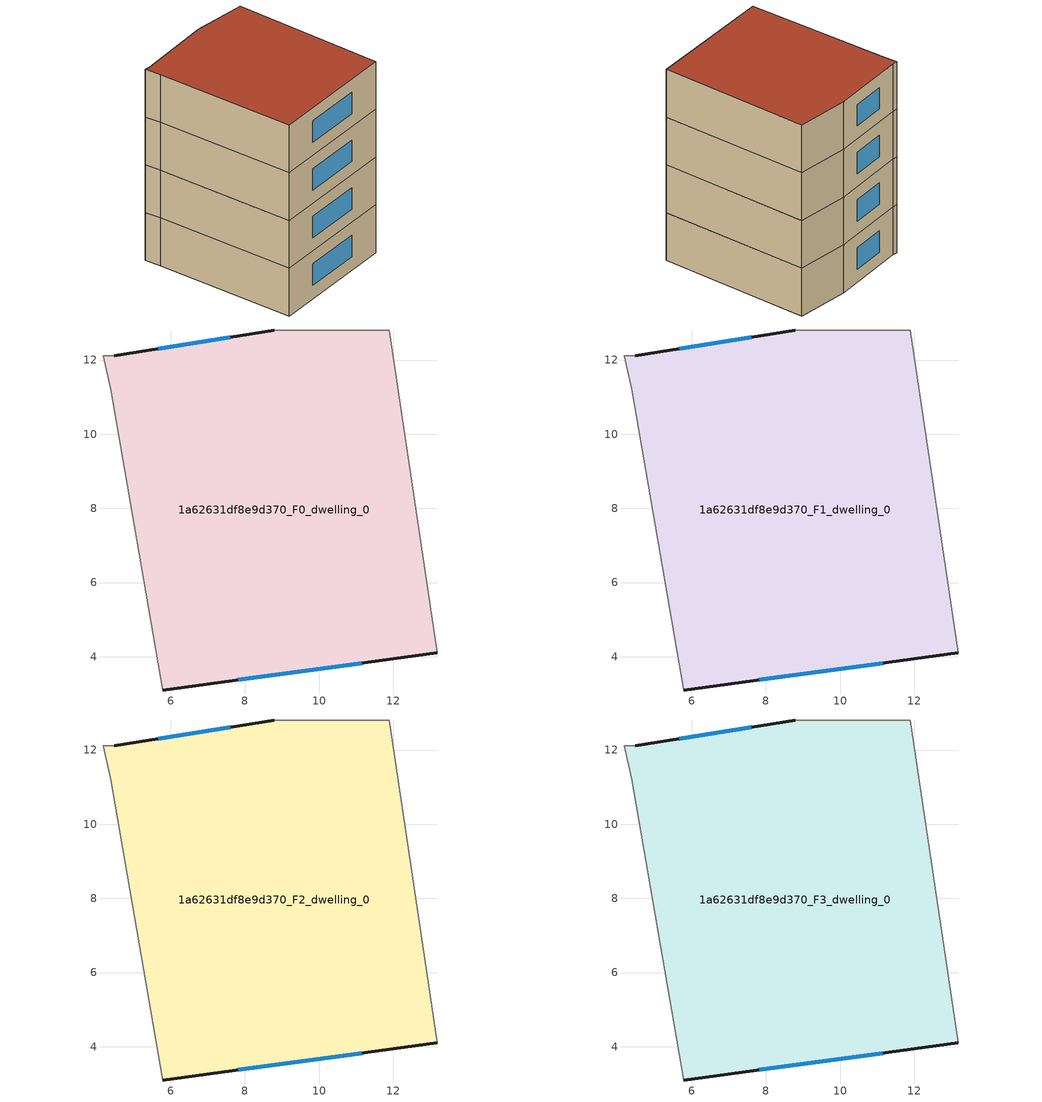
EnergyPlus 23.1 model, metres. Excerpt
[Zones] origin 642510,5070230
1a62631df8e9d370_F0_dwelling_0
 floor ground (EU_floor_Construction): 11.89,12.81 13.19,4.1 5.78,3.1 4.38,11.21 4.18,12.11 4.48,12.11 8.79,12.81 z0
 wall outside (EU_wall_Construction): 8.79,12.81 4.48,12.11 / 5.78,3.1 13.19,4.1 z0:3
 wall adiabatic (EU_wall_Construction): 13.19,4.1 11.89,12.81 8.79,12.81 / 4.48,12.11 4.18,12.11 4.38,11.21 5.78,3.1 z0:3
 window (EU_Window_Construction): 7.6,12.62 5.67,12.3 / 7.82,3.38 11.15,3.83 z0.83:2.17
1a62631df8e9d370_F1_dwelling_0
 floor to 1a62631df8e9d370_F0_dwelling_0 (EU_floor_Construction): 11.89,12.81 13.19,4.1 5.78,3.1 4.38,11.21 4.18,12.11 4.48,12.11 8.79,12.81 z3
 wall outside (EU_wall_Construction): 8.79,12.81 4.48,12.11 / 5.78,3.1 13.19,4.1 z3:6
 wall adiabatic (EU_wall_Construction): 13.19,4.1 11.89,12.81 8.79,12.81 / 4.48,12.11 4.18,12.11 4.38,11.21 5.78,3.1 z3:6
 window (EU_Window_Construction): 7.6,12.62 5.67,12.3 / 7.82,3.38 11.15,3.83 z3.83:5.17
1a62631df8e9d370_F2_dwelling_0
 floor to 1a62631df8e9d370_F1_dwelling_0 (EU_floor_Construction): 11.89,12.81 13.19,4.1 5.78,3.1 4.38,11.21 4.18,12.11 4.48,12.11 8.79,12.81 z6
 wall outside (EU_wall_Construction): 8.79,12.81 4.48,12.11 / 5.78,3.1 13.19,4.1 z6:9
 wall adiabatic (EU_wall_Construction): 13.19,4.1 11.89,12.81 8.79,12.81 / 4.48,12.11 4.18,12.11 4.38,11.21 5.78,3.1 z6:9
 window (EU_Window_Construction): 7.6,12.62 5.67,12.3 / 7.82,3.38 11.15,3.83 z6.83:8.17
1a62631df8e9d370_F3_dwelling_0
 floor to 1a62631df8e9d370_F2_dwelling_0 (EU_floor_Construction): 11.89,12.81 13.19,4.1 5.78,3.1 4.38,11.21 4.18,12.11 4.48,12.11 8.79,12.81 z9
 wall outside (EU_wall_Construction): 8.79,12.81 4.48,12.11 / 5.78,3.1 13.19,4.1 z9:12
 wall adiabatic (EU_wall_Construction): 13.19,4.1 11.89,12.81 8.79,12.81 / 4.48,12.11 4.18,12.11 4.38,11.21 5.78,3.1 z9:12
 window (EU_Window_Construction): 7.6,12.62 5.67,12.3 / 7.82,3.38 11.15,3.83 z9.83:11.17
 roof outside (EU_roof_Construction): 13.19,4.1 11.89,12.81 8.79,12.81 4.48,12.11 4.18,12.11 4.38,11.21 5.78,3.1 z12
[Building]
EU S2 Campaign: North Axis=0; Terrain=City; Solar Distribution=FullExterior
[Site:Location]
Lyon-Bron: Latitude=45.75; Longitude=5; Time Zone=1; Elevation=198
[SizingPeriod:WeatherFileDays]
AnnualSizingPeriod: Begin Month=1; Begin Day of Month=1; End Month=12; End Day of Month=31; Day of Week for Start Day=Monday; Use Weather File Daylight Saving Period=No; Use Weather File Rain and Snow Indicators=No
[MATERIAL]
EU_InternalMass_Material: Roughness=MediumRough; Thickness=0.1; Conductivity=1; Density=1800; Specific Heat=900; Thermal Absorptance=0.9; Solar Absorptance=0.7; Visible Absorptance=0.7
[MATERIAL:NOMASS] Roughness=MediumRough; Thermal Absorptance=0.9; Solar Absorptance=0.7; Visible Absorptance=0.7
Name | Thermal Resistance
EU_wall_NoMass | 0.87146
EU_roof_NoMass | 0.842276
EU_floor_NoMass | 0.496999
[WINDOWMATERIAL:SIMPLEGLAZINGSYSTEM]
EU_Window_SimpleGlazing: UFactor=2.2525; Solar Heat Gain Coefficient=0.76; Visible Transmittance=0.76
[CONSTRUCTION]
EU_wall_Construction: EU_wall_NoMass
EU_roof_Construction: EU_roof_NoMass
EU_floor_Construction: EU_floor_NoMass
EU_InternalMass_Construction: EU_InternalMass_Material
EU_Window_Construction: EU_Window_SimpleGlazing
[ZONE] Type=1; Multiplier=1; Ceiling Height=autocalculate; Floor Area=autocalculate; Part of Total Floor Area=Yes
Name | Volume
1a62631df8e9d370_F0_dwelling_0 | 206.856
1a62631df8e9d370_F1_dwelling_0; 1a62631df8e9d370_F2_dwelling_0 | 206.854
1a62631df8e9d370_F3_dwelling_0 | 1034.27
[INTERNALMASS] Construction=EU_InternalMass_Construction; Surface Area=68.9515
Name | Zone or ZoneList
1a62631df8e9d370_F0_dwelling_0_EU_InternalMass | 1a62631df8e9d370_F0_dwelling_0
1a62631df8e9d370_F1_dwelling_0_EU_InternalMass | 1a62631df8e9d370_F1_dwelling_0
1a62631df8e9d370_F2_dwelling_0_EU_InternalMass | 1a62631df8e9d370_F2_dwelling_0
1a62631df8e9d370_F3_dwelling_0_EU_InternalMass | 1a62631df8e9d370_F3_dwelling_0
[OTHEREQUIPMENT] Fuel Type=Electricity; Design Level Calculation Method=Watts/Area; Power per Zone Floor Area=1; Fraction Latent=0; Fraction Radiant=0; Fraction Lost=0; Carbon Dioxide Generation Rate=0; EndUse Subcategory=EU_Step8_InternalGains
Name | Zone or ZoneList or Space or SpaceList | Schedule
EU_Step8_InternalGain_1a62631df8e9d370_F0_dwelling_0_f000 | 1a62631df8e9d370_F0_dwelling_0 | EU_Step8_GainSchedule_1a62631df8e9d370_F0_dwelling_0_f000
EU_Step8_InternalGain_1a62631df8e9d370_F1_dwelling_0_f000 | 1a62631df8e9d370_F1_dwelling_0 | EU_Step8_GainSchedule_1a62631df8e9d370_F1_dwelling_0_f000
EU_Step8_InternalGain_1a62631df8e9d370_F2_dwelling_0_f000 | 1a62631df8e9d370_F2_dwelling_0 | EU_Step8_GainSchedule_1a62631df8e9d370_F2_dwelling_0_f000
EU_Step8_InternalGain_1a62631df8e9d370_F3_dwelling_0_f000 | 1a62631df8e9d370_F3_dwelling_0 | EU_Step8_GainSchedule_1a62631df8e9d370_F3_dwelling_0_f000
[ZONEVENTILATION:DESIGNFLOWRATE] Schedule=EU_AlwaysOn; Design Flow Rate Calculation Method=AirChanges/Hour; Air Changes per Hour=0.425; Ventilation Type=Natural; Fan Pressure Rise=0; Fan Total Efficiency=1; Constant Term Coefficient=1; Temperature Term Coefficient=0; Velocity Term Coefficient=0; Velocity Squared Term Coefficient=0; Minimum Indoor Temperature=-100; Maximum Indoor Temperature=100; Delta Temperature=-100; Minimum Outdoor Temperature=-100; Maximum Outdoor Temperature=100; Maximum Wind Speed=40
Name | Zone or ZoneList or Space or SpaceList
EU_ConstantAir_1a62631df8e9d370_F0_dwelling_0 | 1a62631df8e9d370_F0_dwelling_0
EU_ConstantAir_1a62631df8e9d370_F1_dwelling_0 | 1a62631df8e9d370_F1_dwelling_0
EU_ConstantAir_1a62631df8e9d370_F2_dwelling_0 | 1a62631df8e9d370_F2_dwelling_0
EU_ConstantAir_1a62631df8e9d370_F3_dwelling_0 | 1a62631df8e9d370_F3_dwelling_0
[HVACTEMPLATE:THERMOSTAT] Constant Heating Setpoint=20; Constant Cooling Setpoint=50
EU_HeatOnly_1a62631df8e9d370_F0_dwelling_0; EU_HeatOnly_1a62631df8e9d370_F1_dwelling_0; EU_HeatOnly_1a62631df8e9d370_F2_dwelling_0; EU_HeatOnly_1a62631df8e9d370_F3_dwelling_0
[HVACTEMPLATE:ZONE:IDEALLOADSAIRSYSTEM] System Availability Schedule=EU_AlwaysOn; Maximum Heating Supply Air Temperature=50; Minimum Cooling Supply Air Temperature=13; Maximum Heating Supply Air Humidity Ratio=0.0156; Minimum Cooling Supply Air Humidity Ratio=0.0077; Heating Limit=NoLimit; Cooling Limit=NoLimit; Heating Availability Schedule=EU_AlwaysOn; Cooling Availability Schedule=EU_CoolingOff; Dehumidification Control Type=ConstantSensibleHeatRatio; Cooling Sensible Heat Ratio=0.7; Dehumidification Setpoint=60; Humidification Control Type=None; Humidification Setpoint=30; Outdoor Air Method=None; Outdoor Air Flow Rate per Person=0.00944; Outdoor Air Flow Rate per Zone Floor Area=0; Outdoor Air Flow Rate per Zone=0; Demand Controlled Ventilation Type=None; Outdoor Air Economizer Type=NoEconomizer; Heat Recovery Type=None; Sensible Heat Recovery Effectiveness=0.7; Latent Heat Recovery Effectiveness=0.65
Name | Template Thermostat
1a62631df8e9d370_F0_dwelling_0 | EU_HeatOnly_1a62631df8e9d370_F0_dwelling_0
1a62631df8e9d370_F1_dwelling_0 | EU_HeatOnly_1a62631df8e9d370_F1_dwelling_0
1a62631df8e9d370_F2_dwelling_0 | EU_HeatOnly_1a62631df8e9d370_F2_dwelling_0
1a62631df8e9d370_F3_dwelling_0 | EU_HeatOnly_1a62631df8e9d370_F3_dwelling_0
[SIZING:ZONE] Zone Cooling Design Supply Air Temperature Input Method=SupplyAirTemperature; Zone Cooling Design Supply Air Temperature=13; Zone Heating Design Supply Air Temperature Input Method=SupplyAirTemperature; Zone Heating Design Supply Air Temperature=50; Zone Cooling Design Supply Air Humidity Ratio=0.008; Zone Heating Design Supply Air Humidity Ratio=0.008; Cooling Design Air Flow Method=DesignDay; Cooling Design Air Flow Rate=0; Cooling Minimum Air Flow per Zone Floor Area=0.000762; Cooling Minimum Air Flow=0; Cooling Minimum Air Flow Fraction=0.2; Heating Design Air Flow Method=DesignDay; Heating Design Air Flow Rate=0; Heating Maximum Air Flow per Zone Floor Area=0.002032; Heating Maximum Air Flow=0.141576; Heating Maximum Air Flow Fraction=0.3; Account for Dedicated Outdoor Air System=No; Dedicated Outdoor Air System Control Strategy=NeutralSupplyAir; Dedicated Outdoor Air Low Setpoint Temperature for Design=autosize; Dedicated Outdoor Air High Setpoint Temperature for Design=autosize; Zone Load Sizing Method=Sensible Load Only No Latent Load; Zone Latent Cooling Design Supply Air Humidity Ratio Input Method=HumidityRatioDifference; Zone Cooling Design Supply Air Humidity Ratio Difference=0.005; Zone Latent Heating Design Supply Air Humidity Ratio Input Method=HumidityRatioDifference; Zone Humidification Design Supply Air Humidity Ratio Difference=0.005
1a62631df8e9d370_F0_dwelling_0; 1a62631df8e9d370_F1_dwelling_0; 1a62631df8e9d370_F2_dwelling_0; 1a62631df8e9d370_F3_dwelling_0
[SCHEDULE:CONSTANT]
Name | Hourly Value
EU_AlwaysOn | 1
EU_CoolingOff | 0
[SCHEDULE:FILE] Column Number=1; Rows to Skip at Top=0; Number of Hours of Data=8760; Column Separator=Comma; Interpolate to Timestep=No; Minutes per Item=60; Adjust Schedule for Daylight Savings=Yes
Name | File
EU_Step8_GainSchedule_1a62631df8e9d370_F0_dwelling_0_f000 | ../../schedules/1a62631df8e9d370/1a62631df8e9d370_F0_dwelling_0_f000_gain.csv
EU_Step8_GainSchedule_1a62631df8e9d370_F1_dwelling_0_f000 | ../../schedules/1a62631df8e9d370/1a62631df8e9d370_F1_dwelling_0_f000_gain.csv
EU_Step8_GainSchedule_1a62631df8e9d370_F2_dwelling_0_f000 | ../../schedules/1a62631df8e9d370/1a62631df8e9d370_F2_dwelling_0_f000_gain.csv
EU_Step8_GainSchedule_1a62631df8e9d370_F3_dwelling_0_f000 | ../../schedules/1a62631df8e9d370/1a62631df8e9d370_F3_dwelling_0_f000_gain.csv
